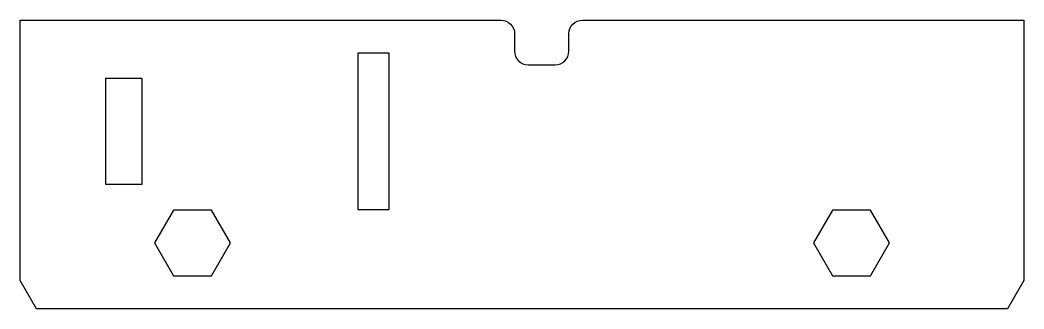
# Model space of a CAD drawing. Header units: millimetres. Extents: x -26.4 to 47.6, y -36.2 to -14.9.
import ezdxf

# ---------------------------------------------------------------- set-up
doc = ezdxf.new("R2010")
doc.units = ezdxf.units.MM
doc.layers.get('0').update_dxf_attribs({"linetype": 'CONTINUOUS'})

msp = doc.modelspace()

# ---------------------------------------------------------------- linework, layer by layer
msp.add_lwpolyline([(-26.391, -34.098), (-26.391, -14.902), (9.064, -14.902, -0.414214), (10.064, -15.902), (10.064, -17.202, 0.414214), (11.064, -18.202), (13.064, -18.202, 0.414214), (14.064, -17.202), (14.064, -15.902, -0.414214), (15.064, -14.902), (47.609, -14.902), (47.609, -34.098), (46.401, -36.191), (-25.183, -36.191)], format="xyb", close=True)
for points in [[(-1.491, -17.352), (-1.491, -28.852), (0.809, -28.852), (0.809, -17.352)], [(-20.091, -19.202), (-20.091, -27.002), (-17.391, -27.002), (-17.391, -19.202)], [(-10.891, -31.327), (-12.291, -28.902), (-15.091, -28.902), (-16.491, -31.327), (-15.091, -33.752), (-12.291, -33.752)], [(36.309, -28.902), (33.509, -28.902), (32.109, -31.327), (33.509, -33.752), (36.309, -33.752), (37.709, -31.327)]]:
    msp.add_lwpolyline(points, close=True)

doc.saveas('drawing.dxf')
